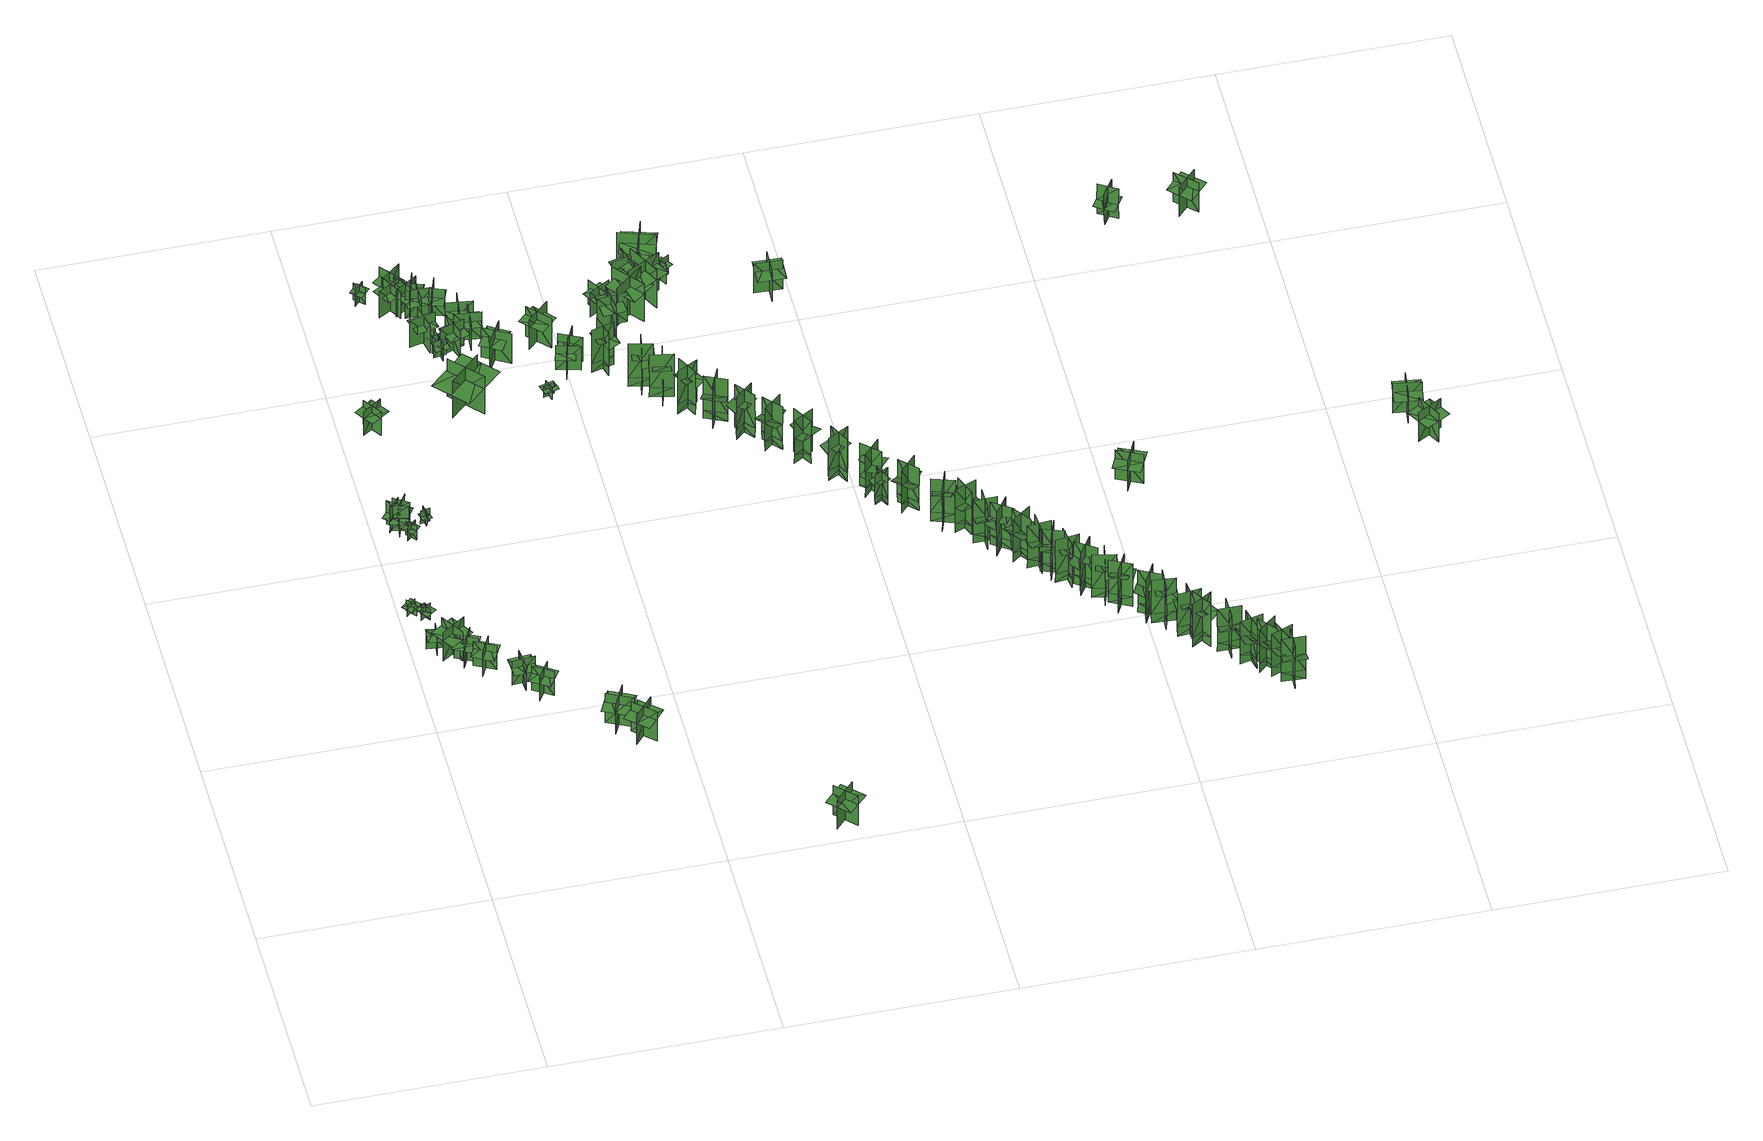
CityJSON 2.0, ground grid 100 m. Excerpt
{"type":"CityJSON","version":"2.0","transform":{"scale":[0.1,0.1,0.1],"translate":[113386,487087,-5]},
"CityObjects":{
"tree1":{"type":"SolitaryVegetationObject","geometry":[{"type":"MultiSurface","lod":"1","boundaries":[[[0,1,2]],[[0,2,3]],[[4,5,6]],[[4,6,7]],[[8,9,10]],[[8,10,11]],[[8,11,12]],[[8,12,13]]]}]},
"tree2":{"type":"SolitaryVegetationObject","geometry":[{"type":"MultiSurface","lod":"1","boundaries":[[[14,15,16]],[[14,16,17]],[[18,19,20]],[[18,20,21]],[[22,23,24]],[[22,24,25]],[[22,25,26]],[[22,26,27]]]}]},
"tree3":{"type":"SolitaryVegetationObject","geometry":[{"type":"MultiSurface","lod":"1","boundaries":[[[28,29,30]],[[28,30,31]],[[32,33,34]],[[32,34,35]],[[36,37,38]],[[36,38,39]],[[36,39,40]],[[36,40,41]]]}]},
"tree4":{"type":"SolitaryVegetationObject","geometry":[{"type":"MultiSurface","lod":"1","boundaries":[[[42,43,44]],[[42,44,45]],[[46,47,48]],[[46,48,49]],[[50,51,52]],[[50,52,53]],[[50,53,54]],[[50,54,55]]]}]},
"tree5":{"type":"SolitaryVegetationObject","geometry":[{"type":"MultiSurface","lod":"1","boundaries":[[[56,57,58]],[[56,58,59]],[[60,61,62]],[[60,62,63]],[[64,65,66]],[[64,66,67]],[[64,67,68]],[[64,68,69]]]}]},
"tree6":{"type":"SolitaryVegetationObject","geometry":[{"type":"MultiSurface","lod":"1","boundaries":[[[70,71,72]],[[70,72,73]],[[74,75,76]],[[74,76,77]],[[78,79,80]],[[78,80,81]],[[78,81,82]],[[78,82,83]]]}]},
"tree7":{"type":"SolitaryVegetationObject","geometry":[{"type":"MultiSurface","lod":"1","boundaries":[[[84,85,86]],[[84,86,87]],[[88,89,90]],[[88,90,91]],[[92,93,89]],[[92,89,88]],[[94,95,85]],[[94,85,84]],[[84,85,96]],[[84,96,97]],[[84,98,99]],[[84,99,85]]]}]},
"tree8":{"type":"SolitaryVegetationObject","geometry":[{"type":"MultiSurface","lod":"1","boundaries":[[[100,101,102]],[[100,102,103]],[[104,105,106]],[[104,106,107]],[[108,109,110]],[[108,110,111]],[[108,111,112]],[[108,112,113]]]}]},
"tree9":{"type":"SolitaryVegetationObject","geometry":[{"type":"MultiSurface","lod":"1","boundaries":[[[114,115,116]],[[114,116,117]],[[118,119,120]],[[118,120,121]],[[122,123,119]],[[122,119,118]],[[124,125,115]],[[124,115,114]],[[114,115,126]],[[114,126,127]],[[114,128,129]],[[114,129,115]]]}]},
"tree10":{"type":"SolitaryVegetationObject","geometry":[{"type":"MultiSurface","lod":"1","boundaries":[[[130,131,132]],[[130,132,133]],[[134,135,136]],[[134,136,137]],[[138,139,140]],[[138,140,141]],[[138,141,142]],[[138,142,143]]]}]},
"tree11":{"type":"SolitaryVegetationObject","geometry":[{"type":"MultiSurface","lod":"1","boundaries":[[[144,145,146]],[[144,146,147]],[[148,149,150]],[[148,150,151]],[[152,153,149]],[[152,149,148]],[[154,155,145]],[[154,145,144]],[[144,145,156]],[[144,156,157]],[[144,158,159]],[[144,159,145]]]}]},
"tree12":{"type":"SolitaryVegetationObject","geometry":[{"type":"MultiSurface","lod":"1","boundaries":[[[160,161,162]],[[160,162,163]],[[164,165,166]],[[164,166,167]],[[168,169,170]],[[168,170,171]],[[168,171,172]],[[168,172,173]]]}]},
"tree13":{"type":"SolitaryVegetationObject","geometry":[{"type":"MultiSurface","lod":"1","boundaries":[[[174,175,176]],[[174,176,177]],[[178,179,180]],[[178,180,181]],[[182,183,179]],[[182,179,178]],[[184,185,175]],[[184,175,174]],[[174,175,186]],[[174,186,187]],[[174,188,189]],[[174,189,175]]]}]},
"tree14":{"type":"SolitaryVegetationObject","geometry":[{"type":"MultiSurface","lod":"1","boundaries":[[[190,191,192]],[[190,192,193]],[[194,195,196]],[[194,196,197]],[[198,199,200]],[[198,200,201]],[[198,201,202]],[[198,202,203]]]}]},
"tree15":{"type":"SolitaryVegetationObject","geometry":[{"type":"MultiSurface","lod":"1","boundaries":[[[204,205,206]],[[204,206,207]],[[208,209,210]],[[208,210,211]],[[212,213,214]],[[212,214,215]],[[212,215,216]],[[212,216,217]]]}]},
"tree16":{"type":"SolitaryVegetationObject","geometry":[{"type":"MultiSurface","lod":"1","boundaries":[[[218,219,220]],[[218,220,221]],[[222,223,224]],[[222,224,225]],[[226,227,228]],[[226,228,229]],[[226,229,230]],[[226,230,231]]]}]},
"tree17":{"type":"SolitaryVegetationObject","geometry":[{"type":"MultiSurface","lod":"1","boundaries":[[[232,233,234]],[[232,234,235]],[[236,237,238]],[[236,238,239]],[[240,241,242]],[[240,242,243]],[[240,244,245]],[[240,245,241]]]}]},
"tree18":{"type":"SolitaryVegetationObject","geometry":[{"type":"MultiSurface","lod":"1","boundaries":[[[246,247,248]],[[246,248,249]],[[250,251,252]],[[250,252,253]],[[254,255,256]],[[254,256,257]],[[254,257,258]],[[254,258,259]]]}]},
"tree19":{"type":"SolitaryVegetationObject","geometry":[{"type":"MultiSurface","lod":"1","boundaries":[[[260,261,262]],[[260,262,263]],[[264,265,266]],[[264,266,267]],[[268,269,270]],[[268,270,271]],[[268,271,272]],[[268,272,273]]]}]},
"tree20":{"type":"SolitaryVegetationObject","geometry":[{"type":"MultiSurface","lod":"1","boundaries":[[[274,275,276]],[[274,276,277]],[[278,279,280]],[[278,280,281]],[[282,283,284]],[[282,284,285]],[[282,285,286]],[[282,286,287]]]}]},
"tree21":{"type":"SolitaryVegetationObject","geometry":[{"type":"MultiSurface","lod":"1","boundaries":[[[288,289,290]],[[288,290,291]],[[292,293,294]],[[292,294,295]],[[296,297,298]],[[296,298,299]],[[296,299,300]],[[296,300,301]]]}]},
"tree22":{"type":"SolitaryVegetationObject","geometry":[{"type":"MultiSurface","lod":"1","boundaries":[[[302,303,304]],[[302,304,305]],[[306,307,308]],[[306,308,309]],[[310,311,312]],[[310,312,313]],[[310,314,315]],[[310,315,311]]]}]},
"tree23":{"type":"SolitaryVegetationObject","geometry":[{"type":"MultiSurface","lod":"1","boundaries":[[[316,317,318]],[[316,318,319]],[[320,321,322]],[[320,322,323]],[[324,325,326]],[[324,326,327]],[[324,328,329]],[[324,329,325]]]}]},
"tree24":{"type":"SolitaryVegetationObject","geometry":[{"type":"MultiSurface","lod":"1","boundaries":[[[330,331,332]],[[330,332,333]],[[334,335,336]],[[334,336,337]],[[338,339,340]],[[338,340,341]],[[338,341,342]],[[338,342,343]]]}]},
"tree25":{"type":"SolitaryVegetationObject","geometry":[{"type":"MultiSurface","lod":"1","boundaries":[[[344,345,346]],[[344,346,347]],[[348,349,350]],[[348,350,351]],[[352,353,354]],[[352,354,355]],[[352,355,356]],[[352,356,357]]]}]},
"tree26":{"type":"SolitaryVegetationObject","geometry":[{"type":"MultiSurface","lod":"1","boundaries":[[[358,359,360]],[[358,360,361]],[[362,363,364]],[[362,364,365]],[[366,367,368]],[[366,368,369]],[[366,369,370]],[[366,370,371]]]}]},
"tree27":{"type":"SolitaryVegetationObject","geometry":[{"type":"MultiSurface","lod":"1","boundaries":[[[372,373,374]],[[372,374,375]],[[376,377,378]],[[376,378,379]],[[380,381,382]],[[380,382,383]],[[380,383,384]],[[380,384,385]]]}]},
"tree28":{"type":"SolitaryVegetationObject","geometry":[{"type":"MultiSurface","lod":"1","boundaries":[[[386,387,388]],[[386,388,389]],[[390,391,392]],[[390,392,393]],[[394,395,396]],[[394,396,397]],[[394,397,398]],[[394,398,399]]]}]},
"tree29":{"type":"SolitaryVegetationObject","geometry":[{"type":"MultiSurface","lod":"1","boundaries":[[[400,401,402]],[[400,402,403]],[[404,405,406]],[[404,406,407]],[[408,409,410]],[[408,410,411]],[[408,411,412]],[[408,412,413]]]}]},
"tree30":{"type":"SolitaryVegetationObject","geometry":[{"type":"MultiSurface","lod":"1","boundaries":[[[414,415,416]],[[414,416,417]],[[418,419,420]],[[418,420,421]],[[422,423,424]],[[422,424,425]],[[422,425,426]],[[422,426,427]]]}]},
"tree31":{"type":"SolitaryVegetationObject","geometry":[{"type":"MultiSurface","lod":"1","boundaries":[[[428,429,430]],[[428,430,431]],[[432,433,434]],[[432,434,435]],[[436,437,438]],[[436,438,439]],[[436,439,440]],[[436,440,441]]]}]},
"tree32":{"type":"SolitaryVegetationObject","geometry":[{"type":"MultiSurface","lod":"1","boundaries":[[[442,443,444]],[[442,444,445]],[[446,447,448]],[[446,448,449]],[[450,451,452]],[[450,452,453]],[[450,454,455]],[[450,455,451]]]}]},
"tree33":{"type":"SolitaryVegetationObject","geometry":[{"type":"MultiSurface","lod":"1","boundaries":[[[456,457,458]],[[456,458,459]],[[460,461,462]],[[460,462,463]],[[464,465,466]],[[464,466,467]],[[464,467,468]],[[464,468,469]]]}]},
"tree34":{"type":"SolitaryVegetationObject","geometry":[{"type":"MultiSurface","lod":"1","boundaries":[[[470,471,472]],[[470,472,473]],[[474,475,476]],[[474,476,477]],[[478,479,480]],[[478,480,481]],[[478,482,483]],[[478,483,479]]]}]},
"tree35":{"type":"SolitaryVegetationObject","geometry":[{"type":"MultiSurface","lod":"1","boundaries":[[[484,485,486]],[[484,486,487]],[[488,489,490]],[[488,490,491]],[[492,493,494]],[[492,494,495]],[[492,495,496]],[[492,496,497]]]}]},
"tree36":{"type":"SolitaryVegetationObject","geometry":[{"type":"MultiSurface","lod":"1","boundaries":[[[498,499,500]],[[498,500,501]],[[502,503,504]],[[502,504,505]],[[506,507,508]],[[506,508,509]],[[506,509,510]],[[506,510,511]]]}]},
"tree37":{"type":"SolitaryVegetationObject","geometry":[{"type":"MultiSurface","lod":"1","boundaries":[[[512,513,514]],[[512,514,515]],[[516,517,518]],[[516,518,519]],[[520,521,517]],[[520,517,516]],[[522,523,513]],[[522,513,512]],[[524,525,526]],[[524,526,527]],[[528,529,530]],[[528,530,531]]]}]},
"tree38":{"type":"SolitaryVegetationObject","geometry":[{"type":"MultiSurface","lod":"1","boundaries":[[[532,533,534]],[[532,534,535]],[[536,537,538]],[[536,538,539]],[[540,541,537]],[[540,537,536]],[[542,543,533]],[[542,533,532]],[[544,545,546]],[[544,546,547]],[[548,549,550]],[[548,550,551]]]}]},
"tree39":{"type":"SolitaryVegetationObject","geometry":[{"type":"MultiSurface","lod":"1","boundaries":[[[552,553,554]],[[552,554,555]],[[556,557,558]],[[556,558,559]],[[560,561,557]],[[560,557,556]],[[562,563,553]],[[562,553,552]],[[564,565,566]],[[564,566,567]],[[568,569,570]],[[568,570,571]]]}]},
"tree40":{"type":"SolitaryVegetationObject","geometry":[{"type":"MultiSurface","lod":"1","boundaries":[[[572,573,574]],[[572,574,575]],[[576,577,578]],[[576,578,579]],[[580,581,582]],[[580,582,583]],[[580,584,585]],[[580,585,581]]]}]},
"tree41":{"type":"SolitaryVegetationObject","geometry":[{"type":"MultiSurface","lod":"1","boundaries":[[[586,587,588]],[[586,588,589]],[[590,591,592]],[[590,592,593]],[[594,595,596]],[[594,596,597]],[[594,598,599]],[[594,599,595]]]}]},
"tree42":{"type":"SolitaryVegetationObject","geometry":[{"type":"MultiSurface","lod":"1","boundaries":[[[600,601,602]],[[600,602,603]],[[604,605,606]],[[604,606,607]],[[608,609,605]],[[608,605,604]],[[610,611,601]],[[610,601,600]],[[612,613,614]],[[612,614,615]],[[616,617,618]],[[616,618,619]]]}]},
"tree43":{"type":"SolitaryVegetationObject","geometry":[{"type":"MultiSurface","lod":"1","boundaries":[[[620,621,622]],[[620,622,623]],[[624,625,626]],[[624,626,627]],[[628,629,625]],[[628,625,624]],[[630,631,621]],[[630,621,620]],[[632,633,634]],[[632,634,635]],[[636,637,638]],[[636,638,639]]]}]},
"tree44":{"type":"SolitaryVegetationObject","geometry":[{"type":"MultiSurface","lod":"1","boundaries":[[[640,641,642]],[[640,642,643]],[[644,645,646]],[[644,646,647]],[[648,649,650]],[[648,650,651]],[[648,652,653]],[[648,653,649]]]}]},
"tree45":{"type":"SolitaryVegetationObject","geometry":[{"type":"MultiSurface","lod":"1","boundaries":[[[654,655,656]],[[654,656,657]],[[658,659,660]],[[658,660,661]],[[662,663,659]],[[662,659,658]],[[664,665,655]],[[664,655,654]],[[666,667,668]],[[666,668,669]],[[670,671,672]],[[670,672,673]]]}]},
"tree46":{"type":"SolitaryVegetationObject","geometry":[{"type":"MultiSurface","lod":"1","boundaries":[[[674,675,676]],[[674,676,677]],[[678,679,680]],[[678,680,681]],[[682,683,684]],[[682,684,685]],[[682,686,687]],[[682,687,683]]]}]},
"tree47":{"type":"SolitaryVegetationObject","geometry":[{"type":"MultiSurface","lod":"1","boundaries":[[[688,689,690]],[[688,690,691]],[[692,693,694]],[[692,694,695]],[[696,697,698]],[[696,698,699]],[[696,700,701]],[[696,701,697]]]}]},
"tree48":{"type":"SolitaryVegetationObject","geometry":[{"type":"MultiSurface","lod":"1","boundaries":[[[702,703,704]],[[702,704,705]],[[706,707,708]],[[706,708,709]],[[710,711,707]],[[710,707,706]],[[712,713,703]],[[712,703,702]],[[714,715,716]],[[714,716,717]],[[718,719,720]],[[718,720,721]]]}]},
"tree49":{"type":"SolitaryVegetationObject","geometry":[{"type":"MultiSurface","lod":"1","boundaries":[[[722,723,724]],[[722,724,725]],[[726,727,728]],[[726,728,729]],[[730,731,732]],[[730,732,733]],[[730,734,735]],[[730,735,731]]]}]},
"tree50":{"type":"SolitaryVegetationObject","geometry":[{"type":"MultiSurface","lod":"1","boundaries":[[[736,737,738]],[[736,738,739]],[[740,741,742]],[[740,742,743]],[[744,745,746]],[[744,746,747]],[[744,748,749]],[[744,749,745]]]}]},
"tree51":{"type":"SolitaryVegetationObject","geometry":[{"type":"MultiSurface","lod":"1","boundaries":[[[750,751,752]],[[750,752,753]],[[754,755,756]],[[754,756,757]],[[758,759,755]],[[758,755,754]],[[760,761,751]],[[760,751,750]],[[762,763,764]],[[762,764,765]],[[766,767,768]],[[766,768,769]]]}]},
"tree52":{"type":"SolitaryVegetationObject","geometry":[{"type":"MultiSurface","lod":"1","boundaries":[[[770,771,772]],[[770,772,773]],[[774,775,776]],[[774,776,777]],[[778,779,775]],[[778,775,774]],[[780,781,771]],[[780,771,770]],[[782,783,784]],[[782,784,785]],[[786,787,788]],[[786,788,789]]]}]},
"tree53":{"type":"SolitaryVegetationObject","geometry":[{"type":"MultiSurface","lod":"1","boundaries":[[[790,791,792]],[[790,792,793]],[[794,795,796]],[[794,796,797]],[[798,799,795]],[[798,795,794]],[[800,801,791]],[[800,791,790]],[[802,803,804]],[[802,804,805]],[[806,807,808]],[[806,808,809]]]}]},
"tree54":{"type":"SolitaryVegetationObject","geometry":[{"type":"MultiSurface","lod":"1","boundaries":[[[810,811,812]],[[810,812,813]],[[814,815,816]],[[814,816,817]],[[818,819,815]],[[818,815,814]],[[820,821,811]],[[820,811,810]],[[822,823,824]],[[822,824,825]],[[826,827,828]],[[826,828,829]]]}]},
"tree55":{"type":"SolitaryVegetationObject","geometry":[{"type":"MultiSurface","lod":"1","boundaries":[[[830,831,832]],[[830,832,833]],[[834,835,836]],[[834,836,837]],[[838,839,835]],[[838,835,834]],[[840,841,831]],[[840,831,830]],[[842,843,844]],[[842,844,845]],[[846,847,848]],[[846,848,849]]]}]},
"tree56":{"type":"SolitaryVegetationObject","geometry":[{"type":"MultiSurface","lod":"1","boundaries":[[[850,851,852]],[[850,852,853]],[[854,855,856]],[[854,856,857]],[[858,859,855]],[[858,855,854]],[[860,861,851]],[[860,851,850]],[[862,863,864]],[[862,864,865]],[[866,867,868]],[[866,868,869]]]}]},
"tree57":{"type":"SolitaryVegetationObject","geometry":[{"type":"MultiSurface","lod":"1","boundaries":[[[870,871,872]],[[870,872,873]],[[874,875,876]],[[874,876,877]],[[878,879,880]],[[878,880,881]],[[878,881,882]],[[878,882,883]]]}]},
"tree58":{"type":"SolitaryVegetationObject","geometry":[{"type":"MultiSurface","lod":"1","boundaries":[[[884,885,886]],[[884,886,887]],[[888,889,890]],[[888,890,891]],[[892,893,889]],[[892,889,888]],[[894,895,885]],[[894,885,884]],[[896,897,898]],[[896,898,899]],[[900,901,902]],[[900,902,903]]]}]},
"tree59":{"type":"SolitaryVegetationObject","geometry":[{"type":"MultiSurface","lod":"1","boundaries":[[[904,905,906]],[[904,906,907]],[[908,909,910]],[[908,910,911]],[[912,913,909]],[[912,909,908]],[[914,915,905]],[[914,905,904]],[[916,917,918]],[[916,918,919]],[[920,921,922]],[[920,922,923]]]}]},
"tree60":{"type":"SolitaryVegetationObject","geometry":[{"type":"MultiSurface","lod":"1","boundaries":[[[924,925,926]],[[924,926,927]],[[928,929,930]],[[928,930,931]],[[932,933,929]],[[932,929,928]],[[934,935,925]],[[934,925,924]],[[936,937,938]],[[936,938,939]],[[940,941,942]],[[940,942,943]]]}]},
"tree61":{"type":"SolitaryVegetationObject","geometry":[{"type":"MultiSurface","lod":"1","boundaries":[[[944,945,946]],[[944,946,947]],[[948,949,950]],[[948,950,951]],[[952,953,949]],[[952,949,948]],[[954,955,945]],[[954,945,944]],[[956,957,958]],[[956,958,959]],[[960,961,962]],[[960,962,963]]]}]},
"tree62":{"type":"SolitaryVegetationObject","geometry":[{"type":"MultiSurface","lod":"1","boundaries":[[[964,965,966]],[[964,966,967]],[[968,969,970]],[[968,970,971]],[[972,973,969]],[[972,969,968]],[[974,975,965]],[[974,965,964]],[[976,977,978]],[[976,978,979]],[[980,981,982]],[[980,982,983]]]}]},
"tree63":{"type":"SolitaryVegetationObject","geometry":[{"type":"MultiSurface","lod":"1","boundaries":[[[984,985,986]],[[984,986,987]],[[988,989,990]],[[988,990,991]],[[992,993,989]],[[992,989,988]],[[994,995,985]],[[994,985,984]],[[996,997,998]],[[996,998,999]],[[1000,1001,1002]],[[1000,1002,1003]]]}]},
"tree64":{"type":"SolitaryVegetationObject","geometry":[{"type":"MultiSurface","lod":"1","boundaries":[[[1004,1005,1006]],[[1004,1006,1007]],[[1008,1009,1010]],[[1008,1010,1011]],[[1012,1013,1009]],[[1012,1009,1008]],[[1014,1015,1005]],[[1014,1005,1004]],[[1016,1017,1018]],[[1016,1018,1019]],[[1020,1021,1022]],[[1020,1022,1023]]]}]},
"tree65":{"type":"SolitaryVegetationObject","geometry":[{"type":"MultiSurface","lod":"1","boundaries":[[[1024,1025,1026]],[[1024,1026,1027]],[[1028,1029,1030]],[[1028,1030,1031]],[[1032,1033,1029]],[[1032,1029,1028]],[[1034,1035,1025]],[[1034,1025,1024]],[[1036,1037,1038]],[[1036,1038,1039]],[[1040,1041,1042]],[[1040,1042,1043]]]}]},
"tree66":{"type":"SolitaryVegetationObject","geometry":[{"type":"MultiSurface","lod":"1","boundaries":[[[1044,1045,1046]],[[1044,1046,1047]],[[1048,1049,1050]],[[1048,1050,1051]],[[1052,1053,1049]],[[1052,1049,1048]],[[1054,1055,1045]],[[1054,1045,1044]],[[1056,1057,1058]],[[1056,1058,1059]],[[1060,1061,1062]],[[1060,1062,1063]]]}]},
"tree67":{"type":"SolitaryVegetationObject","geometry":[{"type":"MultiSurface","lod":"1","boundaries":[[[1064,1065,1066]],[[1064,1066,1067]],[[1068,1069,1070]],[[1068,1070,1071]],[[1072,1073,1069]],[[1072,1069,1068]],[[1074,1075,1065]],[[1074,1065,1064]],[[1076,1077,1078]],[[1076,1078,1079]],[[1080,1081,1082]],[[1080,1082,1083]]]}]},
"tree68":{"type":"SolitaryVegetationObject","geometry":[{"type":"MultiSurface","lod":"1","boundaries":[[[1084,1085,1086]],[[1084,1086,1087]],[[1088,1089,1090]],[[1088,1090,1091]],[[1092,1093,1089]],[[1092,1089,1088]],[[1094,1095,1085]],[[1094,1085,1084]],[[1096,1097,1098]],[[1096,1098,1099]],[[1100,1101,1102]],[[1100,1102,1103]]]}]},
"tree69":{"type":"SolitaryVegetationObject","geometry":[{"type":"MultiSurface","lod":"1","boundaries":[[[1104,1105,1106]],[[1104,1106,1107]],[[1108,1109,1110]],[[1108,1110,1111]],[[1112,1113,1109]],[[1112,1109,1108]],[[1114,1115,1105]],[[1114,1105,1104]],[[1116,1117,1118]],[[1116,1118,1119]],[[1120,1121,1122]],[[1120,1122,1123]]]}]},
"tree70":{"type":"SolitaryVegetationObject","geometry":[{"type":"MultiSurface","lod":"1","boundaries":[[[1124,1125,1126]],[[1124,1126,1127]],[[1128,1129,1130]],[[1128,1130,1131]],[[1132,1133,1129]],[[1132,1129,1128]],[[1134,1135,1125]],[[1134,1125,1124]],[[1136,1137,1138]],[[1136,1138,1139]],[[1140,1141,1142]],[[1140,1142,1143]]]}]},
"tree71":{"type":"SolitaryVegetationObject","geometry":[{"type":"MultiSurface","lod":"1","boundaries":[[[1144,1145,1146]],[[1144,1146,1147]],[[1148,1149,1150]],[[1148,1150,1151]],[[1152,1153,1149]],[[1152,1149,1148]],[[1154,1155,1145]],[[1154,1145,1144]],[[1156,1157,1158]],[[1156,1158,1159]],[[1160,1161,1162]],[[1160,1162,1163]]]}]},
"tree72":{"type":"SolitaryVegetationObject","geometry":[{"type":"MultiSurface","lod":"1","boundaries":[[[1164,1165,1166]],[[1164,1166,1167]],[[1168,1169,1170]],[[1168,1170,1171]],[[1172,1173,1169]],[[1172,1169,1168]],[[1174,1175,1165]],[[1174,1165,1164]],[[1176,1177,1178]],[[1176,1178,1179]],[[1180,1181,1182]],[[1180,1182,1183]]]}]},
"tree73":{"type":"SolitaryVegetationObject","geometry":[{"type":"MultiSurface","lod":"1","boundaries":[[[1184,1185,1186]],[[1184,1186,1187]],[[1188,1189,1190]],[[1188,1190,1191]],[[1192,1193,1189]],[[1192,1189,1188]],[[1194,1195,1185]],[[1194,1185,1184]],[[1196,1197,1198]],[[1196,1198,1199]],[[1200,1201,1202]],[[1200,1202,1203]]]}]},
"tree74":{"type":"SolitaryVegetationObject","geometry":[{"type":"MultiSurface","lod":"1","boundaries":[[[1204,1205,1206]],[[1204,1206,1207]],[[1208,1209,1210]],[[1208,1210,1211]],[[1212,1213,1209]],[[1212,1209,1208]],[[1214,1215,1205]],[[1214,1205,1204]],[[1216,1217,1218]],[[1216,1218,1219]],[[1220,1221,1222]],[[1220,1222,1223]]]}]},
"tree75":{"type":"SolitaryVegetationObject","geometry":[{"type":"MultiSurface","lod":"1","boundaries":[[[1224,1225,1226]],[[1224,1226,1227]],[[1228,1229,1230]],[[1228,1230,1231]],[[1232,1233,1229]],[[1232,1229,1228]],[[1234,1235,1225]],[[1234,1225,1224]],[[1236,1237,1238]],[[1236,1238,1239]],[[1240,1241,1242]],[[1240,1242,1243]]]}]},
"tree76":{"type":"SolitaryVegetationObject","geometry":[{"type":"MultiSurface","lod":"1","boundaries":[[[1244,1245,1246]],[[1244,1246,1247]],[[1248,1249,1250]],[[1248,1250,1251]],[[1252,1253,1254]],[[1252,1254,1255]],[[1252,1255,1256]],[[1252,1256,1257]]]}]},
"tree77":{"type":"SolitaryVegetationObject","geometry":[{"type":"MultiSurface","lod":"1","boundaries":[[[1258,1259,1260]],[[1258,1260,1261]],[[1262,1263,1264]],[[1262,1264,1265]],[[1266,1267,1263]],[[1266,1263,1262]],[[1268,1269,1259]],[[1268,1259,1258]],[[1270,1271,1272]],[[1270,1272,1273]],[[1274,1275,1276]],[[1274,1276,1277]]]}]},
"tree78":{"type":"SolitaryVegetationObject","geometry":[{"type":"MultiSurface","lod":"1","boundaries":[[[1278,1279,1280]],[[1278,1280,1281]],[[1282,1283,1284]],[[1282,1284,1285]],[[1286,1287,1283]],[[1286,1283,1282]],[[1288,1289,1279]],[[1288,1279,1278]],[[1278,1279,1290]],[[1278,1290,1291]],[[1278,1292,1293]],[[1278,1293,1279]]]}]},
"tree79":{"type":"SolitaryVegetationObject","geometry":[{"type":"MultiSurface","lod":"1","boundaries":[[[1294,1295,1296]],[[1294,1296,1297]],[[1298,1299,1300]],[[1298,1300,1301]],[[1302,1303,1304]],[[1302,1304,1305]],[[1302,1305,1306]],[[1302,1306,1307]]]}]},
"tree80":{"type":"SolitaryVegetationObject","geometry":[{"type":"MultiSurface","lod":"1","boundaries":[[[1308,1309,1310]],[[1308,1310,1311]],[[1312,1313,1314]],[[1312,1314,1315]],[[1316,1317,1318]],[[1316,1318,1319]],[[1316,1319,1320]],[[1316,1320,1321]]]}]},
"tree81":{"type":"SolitaryVegetationObject","geometry":[{"type":"MultiSurface","lod":"1","boundaries":[[[1322,1323,1324]],[[1322,1324,1325]],[[1326,1327,1328]],[[1326,1328,1329]],[[1330,1331,1332]],[[1330,1332,1333]],[[1330,1333,1334]],[[1330,1334,1335]]]}]}
},
"vertices":[
[137,1438,40],[60,1448,40],[60,1448,148],[137,1438,148],[106,1479,40],[96,1402,40],[96,1402,148],[106,1479,148],[106,1479,117],[67,1484,117],[57,1407,117],[96,1402,117],[134,1397,117],[144,1474,117],
[32,1693,33],[32,1693,95],[67,1652,95],[67,1652,33],[68,1689,33],[68,1689,95],[29,1656,95],[29,1656,33],[74,1694,75],[57,1715,75],[8,1673,75],[25,1653,75],[43,1632,75],[92,1674,75],
[112,1365,38],[214,1432,38],[214,1432,207],[112,1365,207],[191,1348,38],[125,1450,38],[125,1450,207],[191,1348,207],[191,1348,160],[242,1381,160],[176,1483,160],[125,1450,160],[74,1417,160],[140,1315,160],
[124,1653,32],[124,1653,94],[80,1621,94],[80,1621,32],[117,1617,32],[117,1617,94],[87,1659,94],[87,1659,32],[122,1611,74],[144,1626,74],[106,1678,74],[84,1663,74],[63,1647,74],[100,1595,74],
[188,1307,38],[232,1396,38],[232,1396,176],[188,1307,176],[251,1328,38],[161,1372,38],[161,1372,176],[251,1328,176],[251,1328,137],[273,1373,137],[183,1416,137],[161,1372,137],[139,1327,137],[229,1283,137],
[315,1266,39],[227,1312,39],[227,1312,178],[315,1266,178],[295,1329,39],[250,1241,39],[250,1241,178],[295,1329,178],[295,1329,139],[251,1352,139],[205,1264,139],[250,1241,139],[294,1218,139],[340,1306,139],
[126,2150,102],[67,2199,102],[42,2168,103],[101,2120,103],[73,2144,102],[122,2203,102],[118,2206,172],[70,2147,172],[70,2147,32],[118,2206,32],[128,2153,32],[69,2201,32],[67,2199,172],[126,2150,172],[150,2180,103],[91,2229,103],
[357,1163,39],[456,1172,39],[456,1172,178],[357,1163,178],[407,1120,39],[399,1219,39],[399,1219,178],[407,1120,178],[407,1120,139],[457,1124,139],[449,1224,139],[399,1219,139],[350,1215,139],[358,1116,139],
[74,2163,104],[148,2142,104],[159,2180,105],[85,2201,105],[120,2190,104],[99,2116,104],[104,2115,174],[125,2188,174],[125,2188,34],[104,2115,34],[74,2160,34],[147,2139,34],[148,2142,174],[74,2163,174],[64,2126,105],[137,2105,105],
[130,2083,35],[171,2120,35],[171,2120,112],[130,2083,112],[167,2081,35],[130,2122,35],[130,2122,112],[167,2081,112],[167,2081,91],[187,2099,91],[150,2140,91],[130,2122,91],[109,2103,91],[146,2062,91],
[94,2209,103],[158,2167,103],[180,2200,103],[116,2242,103],[146,2221,103],[104,2157,103],[108,2154,173],[149,2218,173],[149,2218,33],[108,2154,33],[92,2206,33],[156,2164,33],[158,2167,173],[94,2209,173],[73,2176,103],[137,2134,103],
[513,1067,38],[429,1120,38],[429,1120,176],[513,1067,176],[499,1132,38],[446,1048,38],[446,1048,176],[499,1132,176],[499,1132,137],[457,1159,137],[404,1074,137],[446,1048,137],[488,1021,137],[541,1106,137],
[247,2183,66],[206,2174,66],[210,2153,66],[252,2161,66],[232,2158,66],[223,2200,66],[220,2199,105],[229,2158,105],[229,2158,27],[220,2199,27],[247,2185,27],[205,2176,27],[206,2174,105],[247,2183,105],[243,2204,66],[201,2195,66],
[107,2784,39],[163,2702,39],[163,2702,177],[107,2784,177],[94,2719,39],[176,2775,39],[176,2775,177],[94,2719,177],[94,2719,139],[122,2678,139],[204,2734,139],[176,2775,139],[148,2816,139],[66,2760,139],
[682,865,38],[791,812,38],[791,812,207],[682,865,207],[708,789,38],[761,898,38],[761,898,207],[708,789,207],[708,789,159],[762,762,159],[816,871,159],[761,898,159],[707,925,159],[653,815,159],
[774,791,39],[866,711,39],[866,711,208],[774,791,208],[779,710,39],[859,802,39],[859,802,208],[779,710,208],[779,710,161],[825,670,161],[905,762,161],[859,802,161],[814,842,161],[733,750,161],
[236,3487,11],[276,3528,11],[276,3528,106],[236,3487,106],[280,3488,11],[239,3528,11],[239,3528,106],[280,3488,106],[280,3488,75],[239,3528,75],[217,3505,75],[259,3466,75],[302,3511,75],[260,3550,75],
[484,2882,21],[484,2882,238],[612,2745,238],[612,2745,21],[611,2875,21],[611,2875,238],[478,2752,238],[478,2752,21],[631,2894,168],[567,2963,168],[403,2810,168],[466,2741,168],[530,2673,168],[695,2825,168],
[418,3456,11],[318,3398,11],[318,3398,166],[418,3456,166],[346,3475,11],[346,3475,166],[404,3374,166],[404,3374,11],[346,3475,117],[304,3450,117],[351,3370,117],[393,3395,117],[435,3419,117],[388,3499,117],
[513,3222,17],[399,3195,17],[399,3195,172],[513,3222,172],[449,3261,17],[449,3261,172],[475,3147,172],[475,3147,17],[449,3261,123],[402,3250,123],[423,3159,123],[470,3170,123],[518,3181,123],[497,3272,123],
[351,3539,8],[425,3449,8],[425,3449,163],[351,3539,163],[344,3465,8],[344,3465,163],[434,3538,163],[434,3538,8],[344,3465,114],[375,3427,114],[447,3486,114],[416,3524,114],[386,3561,114],[314,3503,114],
[482,3117,13],[538,3125,13],[538,3125,108],[482,3117,108],[517,3091,13],[509,3147,13],[509,3147,108],[517,3091,108],[517,3091,77],[509,3147,77],[478,3143,77],[486,3086,77],[548,3095,77],[540,3151,77],
[537,3159,14],[483,3145,14],[483,3145,109],[537,3159,109],[500,3181,14],[514,3126,14],[514,3126,109],[500,3181,109],[500,3181,78],[514,3126,78],[544,3134,78],[530,3189,78],[469,3173,78],[484,3118,78],
[388,3390,9],[485,3454,9],[485,3454,164],[388,3390,164],[461,3375,9],[461,3375,164],[397,3472,164],[397,3472,9],[461,3375,115],[502,3402,115],[450,3480,115],[410,3453,115],[369,3426,115],[421,3348,115],
[440,3365,8],[474,3476,8],[474,3476,163],[440,3365,163],[505,3400,8],[505,3400,163],[394,3434,163],[394,3434,8],[505,3400,114],[519,3447,114],[431,3474,114],[416,3427,114],[402,3381,114],[491,3354,114],
[474,3427,9],[475,3311,9],[475,3311,164],[474,3427,164],[422,3374,9],[422,3374,164],[538,3374,164],[538,3374,9],[422,3374,115],[422,3325,115],[515,3326,115],[515,3374,115],[514,3423,115],[422,3422,115],
[590,3098,8],[552,3208,8],[552,3208,163],[590,3098,163],[622,3165,8],[622,3165,163],[512,3127,163],[512,3127,8],[622,3165,114],[606,3211,114],[519,3180,114],[534,3135,114],[550,3089,114],[638,3119,114],
[1555,130,38],[1470,42,38],[1470,42,207],[1555,130,207],[1474,129,38],[1561,44,38],[1561,44,207],[1474,129,207],[1474,129,160],[1432,85,160],[1519,1,160],[1561,44,160],[1604,88,160],[1516,173,160],
[519,3318,6],[556,3428,6],[556,3428,161],[519,3318,161],[585,3351,6],[585,3351,161],[475,3389,161],[475,3389,6],[585,3351,112],[601,3397,112],[513,3427,112],[498,3381,112],[482,3335,112],[570,3305,112],
[627,3318,8],[611,3203,8],[611,3203,163],[627,3318,163],[568,3273,8],[568,3273,163],[683,3257,163],[683,3257,8],[568,3273,114],[561,3225,114],[653,3212,114],[660,3261,114],[666,3309,114],[574,3321,114],
[703,3190,7],[587,3200,7],[587,3200,162],[703,3190,162],[655,3247,7],[655,3247,162],[645,3131,162],[645,3131,7],[655,3247,113],[606,3251,113],[599,3158,113],[647,3154,113],[695,3150,113],[703,3243,113],
[687,2978,22],[752,3090,22],[752,3090,194],[687,2978,194],[786,3005,22],[673,3070,22],[673,3070,194],[786,3005,194],[692,2988,149],[752,3090,149],[708,3116,149],[648,3013,149],[737,2962,149],[796,3064,149],
[891,2833,3],[891,2833,65],[907,2782,65],[907,2782,3],[923,2816,3],[923,2816,65],[874,2801,65],[874,2801,3],[931,2818,45],[923,2844,45],[861,2825,45],[869,2800,45],[877,2774,45],[938,2793,45],
[969,3060,16],[880,3154,16],[880,3154,188],[969,3060,188],[972,3162,16],[877,3073,16],[877,3073,188],[972,3162,188],[962,3068,144],[880,3154,144],[843,3119,144],[924,3033,144],[999,3103,144],[918,3190,144],
[1015,2970,15],[987,2869,15],[987,2869,154],[1015,2970,154],[957,2937,15],[957,2937,154],[1058,2909,154],[1058,2909,15],[957,2937,110],[945,2895,110],[1026,2873,110],[1037,2915,110],[1049,2957,110],[968,2979,110],
[982,3005,12],[1076,2958,12],[1076,2958,152],[982,3005,152],[1004,2941,12],[1004,2941,152],[1051,3035,152],[1051,3035,12],[1004,2941,108],[1043,2921,108],[1080,2996,108],[1041,3016,108],[1002,3035,108],[965,2960,108],
[1139,2962,55],[1165,2862,55],[1164,2862,250],[1137,2962,250],[1099,2895,55],[1199,2921,55],[1199,2922,250],[1099,2896,250],[1099,2896,4],[1199,2922,4],[1137,2962,4],[1164,2862,4],[1138,2962,150],[1164,2862,150],[1215,2875,169],[1189,2976,169],[1161,2876,181],[1140,2950,181],[1102,2940,191],[1123,2865,191],
[1292,2819,61],[1271,2717,61],[1270,2717,256],[1290,2819,256],[1227,2776,61],[1328,2755,61],[1328,2756,256],[1227,2777,256],[1227,2777,9],[1328,2756,9],[1290,2819,9],[1270,2717,9],[1291,2819,156],[1270,2717,156],[1322,2707,175],[1343,2808,175],[1273,2731,187],[1288,2808,187],[1249,2815,197],[1235,2739,197],
[1298,2697,61],[1399,2678,61],[1399,2677,256],[1297,2696,256],[1341,2633,61],[1361,2734,61],[1360,2734,256],[1340,2633,256],[1340,2633,10],[1360,2734,10],[1297,2696,10],[1399,2677,10],[1297,2696,156],[1399,2677,156],[1409,2729,175],[1307,2748,175],[1385,2680,187],[1309,2694,187],[1302,2655,197],[1378,2641,197],
[1256,3257,14],[1165,3202,14],[1165,3202,155],[1256,3257,155],[1175,3277,14],[1230,3186,14],[1230,3186,155],[1175,3277,155],[1249,3253,118],[1165,3202,118],[1187,3166,118],[1270,3217,118],[1227,3289,118],[1144,3238,118],
[1242,3060,16],[1231,3189,16],[1231,3189,188],[1242,3060,188],[1308,3139,16],[1178,3128,16],[1178,3128,188],[1308,3139,188],[1241,3071,143],[1231,3189,143],[1180,3185,143],[1190,3066,143],[1292,3076,143],[1282,3194,143],
[1413,2649,61],[1460,2557,61],[1458,2556,256],[1411,2648,256],[1388,2575,62],[1480,2622,62],[1480,2623,256],[1388,2575,256],[1388,2575,10],[1480,2623,10],[1411,2648,10],[1458,2556,10],[1412,2648,156],[1459,2556,156],[1506,2580,175],[1459,2673,175],[1452,2569,187],[1417,2638,187],[1382,2620,197],[1418,2551,197],
[1579,2480,62],[1485,2523,62],[1485,2525,257],[1580,2482,257],[1552,2554,63],[1509,2459,63],[1510,2459,257],[1552,2553,257],[1552,2553,11],[1510,2459,11],[1580,2482,11],[1485,2525,11],[1579,2481,157],[1485,2524,157],[1463,2476,176],[1558,2433,176],[1498,2518,188],[1569,2487,188],[1585,2523,199],[1514,2554,199],
[1270,3259,8],[1377,3133,8],[1377,3133,227],[1270,3259,227],[1260,3129,8],[1386,3235,8],[1386,3235,227],[1260,3129,227],[1279,3248,170],[1377,3133,170],[1427,3175,170],[1329,3290,170],[1229,3206,170],[1327,3091,170],
[1590,2375,62],[1668,2443,62],[1669,2441,257],[1591,2374,257],[1668,2369,63],[1600,2447,63],[1600,2447,257],[1667,2368,257],[1667,2368,11],[1600,2447,11],[1591,2374,11],[1669,2441,11],[1591,2374,157],[1669,2442,157],[1634,2482,176],[1556,2414,176],[1658,2432,188],[1600,2381,188],[1626,2352,199],[1684,2403,199],
[1285,3322,14],[1411,3354,14],[1411,3354,187],[1285,3322,187],[1373,3270,14],[1341,3396,14],[1341,3396,187],[1373,3270,187],[1295,3325,142],[1411,3354,142],[1398,3404,142],[1283,3374,142],[1308,3275,142],[1423,3304,142],
[1369,3344,8],[1446,3198,8],[1446,3198,228],[1369,3344,228],[1331,3219,8],[1477,3296,8],[1477,3296,228],[1331,3219,228],[1375,3332,171],[1446,3198,171],[1504,3228,171],[1433,3362,171],[1318,3301,171],[1388,3167,171],
[1761,2272,63],[1693,2350,63],[1694,2351,258],[1763,2273,258],[1767,2350,64],[1689,2282,64],[1690,2281,258],[1767,2349,258],[1767,2349,12],[1690,2281,12],[1763,2273,12],[1694,2351,12],[1762,2273,158],[1694,2350,158],[1654,2315,177],[1723,2238,177],[1703,2340,189],[1755,2282,189],[1784,2308,200],[1733,2366,200],
[1334,3446,11],[1491,3396,11],[1491,3396,230],[1334,3446,230],[1395,3330,11],[1444,3488,11],[1444,3488,230],[1395,3330,230],[1347,3441,174],[1491,3396,174],[1511,3459,174],[1366,3504,174],[1328,3379,174],[1472,3334,174],
[1535,3374,14],[1465,3331,14],[1465,3331,124],[1535,3374,124],[1472,3389,14],[1515,3318,14],[1515,3318,124],[1472,3389,124],[1529,3371,95],[1465,3331,95],[1482,3303,95],[1547,3343,95],[1512,3398,95],[1448,3358,95],
[1879,2234,64],[1791,2180,64],[1790,2182,259],[1879,2235,259],[1804,2253,64],[1857,2164,64],[1858,2165,259],[1804,2254,259],[1804,2254,12],[1858,2165,12],[1879,2235,12],[1790,2182,12],[1879,2235,159],[1790,2181,159],[1818,2136,178],[1906,2190,178],[1802,2189,189],[1869,2229,189],[1848,2263,200],[1782,2222,200],
[1905,2053,64],[1997,2101,64],[1998,2100,259],[1906,2052,259],[1980,2030,65],[1932,2121,65],[1931,2121,259],[1979,2029,259],[1979,2029,13],[1931,2121,13],[1906,2052,13],[1998,2100,13],[1906,2052,159],[1998,2100,159],[1973,2147,178],[1881,2099,178],[1985,2094,190],[1916,2057,190],[1935,2022,200],[2003,2059,200],
[2059,1873,47],[2122,1907,47],[2122,1906,181],[2060,1872,181],[2111,1857,48],[2077,1920,48],[2076,1920,181],[2110,1857,181],[2110,1857,12],[2076,1920,12],[2060,1872,12],[2122,1906,12],[2060,1872,113],[2122,1906,113],[2105,1938,125],[2042,1904,125],[2114,1902,134],[2067,1876,134],[2080,1852,141],[2127,1878,141],
[2102,1998,64],[2032,1922,64],[2030,1923,258],[2101,1999,258],[2024,1995,64],[2100,1925,64],[2100,1926,258],[2024,1996,258],[2024,1996,12],[2100,1926,12],[2101,1999,12],[2030,1923,12],[2101,1999,159],[2031,1923,159],[2070,1887,177],[2140,1963,177],[2040,1933,189],[2093,1991,189],[2064,2017,200],[2011,1960,200],
[2228,1796,63],[2153,1867,63],[2154,1868,258],[2230,1797,258],[2226,1874,63],[2155,1799,63],[2156,1799,258],[2227,1874,258],[2227,1874,12],[2156,1799,12],[2230,1797,12],[2154,1868,12],[2229,1797,158],[2154,1868,158],[2118,1830,177],[2193,1759,177],[2164,1858,189],[2221,1805,189],[2248,1834,199],[2191,1887,199],
[2261,1727,64],[2359,1694,64],[2359,1693,258],[2261,1726,258],[2296,1657,64],[2329,1755,64],[2328,1755,258],[2295,1657,258],[2295,1657,12],[2328,1755,12],[2261,1726,12],[2359,1693,12],[2261,1726,159],[2359,1693,159],[2376,1743,177],[2278,1776,177],[2346,1698,189],[2272,1722,189],[2259,1685,200],[2333,1660,200],
[1977,3184,10],[1855,3189,10],[1855,3189,180],[1977,3184,180],[1922,3244,10],[1918,3122,10],[1918,3122,180],[1922,3244,180],[1922,3244,132],[1861,3246,132],[1857,3125,132],[1918,3122,132],[1978,3120,132],[1983,3242,132],
[2442,1676,63],[2345,1638,63],[2345,1640,258],[2441,1677,258],[2370,1707,64],[2408,1611,64],[2409,1611,258],[2371,1708,258],[2371,1708,12],[2409,1611,12],[2441,1677,12],[2345,1640,12],[2441,1677,158],[2345,1639,158],[2364,1590,177],[2461,1628,177],[2358,1644,189],[2430,1673,189],[2416,1710,200],[2344,1681,200],
[2506,1562,63],[2403,1560,63],[2403,1562,257],[2506,1564,257],[2450,1617,63],[2452,1513,63],[2453,1513,257],[2451,1617,257],[2451,1617,11],[2453,1513,11],[2506,1564,11],[2403,1562,11],[2506,1563,158],[2403,1561,158],[2404,1508,176],[2507,1511,176],[2417,1561,188],[2494,1564,188],[2493,1603,199],[2416,1601,199],
[2480,1469,62],[2538,1554,62],[2539,1554,257],[2481,1468,257],[2557,1483,63],[2471,1541,63],[2471,1541,257],[2556,1482,257],[2556,1482,11],[2471,1541,11],[2481,1468,11],[2539,1554,11],[2481,1468,157],[2539,1554,157],[2495,1584,176],[2437,1498,176],[2531,1542,188],[2488,1478,188],[2520,1456,199],[2564,1520,199],
[2609,1403,62],[2547,1486,62],[2548,1487,256],[2610,1404,256],[2621,1481,62],[2538,1419,62],[2538,1418,256],[2621,1480,256],[2621,1480,10],[2538,1418,10],[2610,1404,10],[2548,1487,10],[2610,1404,157],[2548,1487,157],[2505,1455,176],[2568,1372,176],[2556,1475,187],[2603,1414,187],[2635,1437,198],[2588,1499,198],
[2692,1379,61],[2589,1371,61],[2588,1373,255],[2692,1381,255],[2633,1430,61],[2641,1327,61],[2641,1327,255],[2633,1430,255],[2633,1430,9],[2641,1327,9],[2692,1381,9],[2588,1373,9],[2692,1380,156],[2588,1372,156],[2593,1319,174],[2696,1327,174],[2603,1373,186],[2680,1380,186],[2677,1419,197],[2599,1412,197],
[2734,1307,60],[2636,1340,60],[2636,1342,255],[2734,1309,255],[2699,1378,61],[2666,1279,61],[2667,1279,255],[2700,1377,255],[2700,1377,9],[2667,1279,9],[2734,1309,9],[2636,1342,9],[2734,1308,156],[2636,1341,156],[2619,1291,174],[2717,1258,174],[2649,1337,186],[2723,1313,186],[2735,1350,197],[2662,1374,197],
[2729,1323,61],[2743,1221,61],[2742,1220,256],[2727,1323,256],[2682,1261,62],[2784,1275,62],[2784,1276,256],[2681,1262,256],[2681,1262,10],[2784,1276,10],[2727,1323,10],[2742,1220,10],[2728,1323,156],[2742,1220,156],[2795,1228,175],[2780,1330,175],[2740,1235,187],[2729,1311,187],[2690,1306,197],[2701,1229,197],
[2763,1167,61],[2822,1253,61],[2823,1252,256],[2765,1166,256],[2840,1181,61],[2755,1240,61],[2754,1239,256],[2840,1181,256],[2840,1181,10],[2754,1239,10],[2765,1166,10],[2823,1252,10],[2764,1167,156],[2823,1252,156],[2779,1282,175],[2721,1196,175],[2815,1240,187],[2771,1176,187],[2804,1154,197],[2847,1218,197],
[2873,1186,62],[2852,1085,62],[2850,1085,257],[2871,1187,257],[2807,1144,63],[2909,1123,63],[2909,1124,257],[2807,1144,257],[2807,1144,11],[2909,1124,11],[2871,1187,11],[2850,1085,11],[2872,1187,157],[2851,1085,157],[2903,1075,176],[2923,1176,176],[2854,1099,188],[2869,1175,188],[2830,1183,198],[2815,1107,198],
[2869,1105,60],[2961,1058,60],[2960,1056,255],[2868,1104,255],[2892,1031,60],[2940,1123,60],[2939,1123,255],[2892,1031,255],[2892,1031,9],[2939,1123,9],[2868,1104,9],[2960,1056,9],[2868,1104,155],[2960,1057,155],[2985,1104,174],[2892,1151,174],[2948,1063,186],[2878,1098,186],[2861,1063,196],[2930,1028,196],
[2989,948,61],[3039,1038,61],[3041,1038,256],[2991,947,256],[3064,969,61],[2974,1019,61],[2973,1018,256],[3064,968,256],[3064,968,10],[2973,1018,10],[2991,947,10],[3041,1038,10],[2990,947,156],[3040,1038,156],[2994,1063,175],[2944,973,175],[3033,1025,187],[2996,957,187],[3031,938,197],[3068,1007,197],
[3072,992,63],[3065,889,63],[3063,889,258],[3070,992,258],[3012,941,64],[3116,934,64],[3116,935,258],[3013,942,258],[3013,942,12],[3116,935,12],[3070,992,12],[3063,889,12],[3071,992,158],[3064,889,158],[3116,885,177],[3123,989,177],[3064,903,189],[3069,981,189],[3030,983,200],[3025,906,200],
[3099,843,62],[3202,854,62],[3203,852,256],[3100,842,256],[3160,793,62],[3149,897,62],[3148,896,256],[3159,793,256],[3159,793,10],[3148,896,10],[3100,842,10],[3203,852,10],[3099,842,157],[3202,853,157],[3197,905,175],[3094,895,175],[3188,851,187],[3111,843,187],[3115,804,198],[3193,812,198],
[3166,844,62],[3220,756,62],[3219,755,256],[3165,843,256],[3147,768,62],[3236,822,62],[3235,823,256],[3147,769,256],[3147,769,10],[3235,823,10],[3165,843,10],[3219,755,10],[3165,844,157],[3219,755,157],[3264,783,175],[3210,871,175],[3212,767,187],[3171,833,187],[3137,813,198],[3178,747,198],
[3342,715,63],[3239,715,63],[3239,717,257],[3342,717,257],[3287,771,63],[3287,667,63],[3288,667,257],[3288,771,257],[3288,771,11],[3288,667,11],[3342,717,11],[3239,717,11],[3342,716,158],[3239,716,158],[3239,663,176],[3342,663,176],[3253,716,188],[3330,717,188],[3330,756,199],[3253,755,199],
[3374,584,63],[3350,684,63],[3352,685,258],[3376,584,258],[3416,650,64],[3315,626,64],[3315,625,258],[3416,649,258],[3416,649,12],[3315,625,12],[3376,584,12],[3352,685,12],[3376,584,158],[3351,684,158],[3300,672,177],[3324,571,177],[3355,671,189],[3373,595,189],[3411,605,200],[3393,680,200],
[3453,549,64],[3386,628,64],[3388,629,258],[3454,550,258],[3460,627,64],[3381,560,64],[3381,560,258],[3461,626,258],[3461,626,12],[3381,560,12],[3454,550,12],[3388,629,12],[3454,550,159],[3387,629,159],[3347,595,177],[3413,516,177],[3396,618,189],[3446,559,189],[3476,584,200],[3426,643,200],
[3488,490,64],[3450,586,64],[3451,587,259],[3489,491,259],[3519,562,65],[3423,524,65],[3423,523,259],[3520,561,259],[3520,561,13],[3423,523,13],[3489,491,13],[3451,587,13],[3489,491,159],[3451,587,159],[3401,567,178],[3440,471,178],[3456,574,190],[3485,502,190],[3522,516,200],[3492,588,200],
[3092,1714,11],[3144,1824,11],[3144,1824,180],[3092,1714,180],[3168,1741,11],[3058,1793,11],[3058,1793,180],[3168,1741,180],[3168,1741,133],[3194,1796,133],[3084,1848,133],[3058,1793,133],[3032,1738,133],[3142,1686,133],
[3558,482,62],[3455,486,62],[3455,488,257],[3558,483,257],[3506,540,63],[3501,436,63],[3502,436,257],[3506,540,257],[3506,540,11],[3502,436,11],[3558,483,11],[3455,488,11],[3558,483,157],[3455,487,157],[3452,435,176],[3556,430,176],[3469,487,188],[3546,484,188],[3548,523,198],[3470,526,198],
[3352,3250,96],[3403,3328,96],[3362,3355,97],[3311,3276,97],[3337,3313,96],[3416,3262,96],[3419,3267,182],[3340,3317,182],[3340,3317,10],[3419,3267,10],[3355,3248,10],[3406,3326,10],[3403,3328,182],[3352,3250,182],[3392,3224,97],[3442,3303,97],
[3749,3228,12],[3661,3312,12],[3661,3312,181],[3749,3228,181],[3748,3309,12],[3664,3221,12],[3664,3221,181],[3748,3309,181],[3748,3309,134],[3704,3351,134],[3620,3263,134],[3664,3221,134],[3708,3179,134],[3792,3268,134],
[4326,1958,8],[4309,1838,8],[4309,1838,178],[4326,1958,178],[4261,1910,8],[4382,1893,8],[4382,1893,178],[4261,1910,178],[4261,1910,130],[4253,1849,130],[4373,1833,130],[4382,1893,130],[4390,1953,130],[4270,1970,130],
[4329,1726,5],[4436,1785,5],[4436,1785,174],[4329,1726,174],[4407,1703,5],[4348,1810,5],[4348,1810,174],[4407,1703,174],[4407,1703,127],[4460,1733,127],[4401,1839,127],[4348,1810,127],[4295,1780,127],[4354,1674,127]
]}
